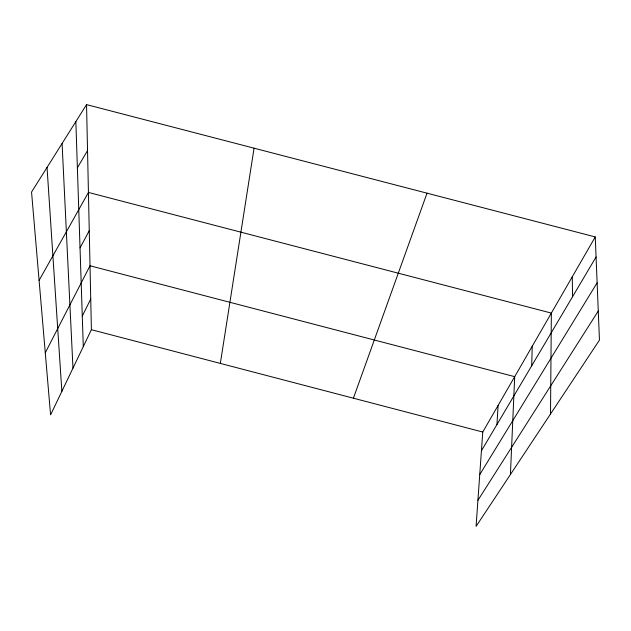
<?xml version="1.0" encoding="UTF-8"?>
<svg xmlns="http://www.w3.org/2000/svg" width="631" height="631" viewBox="0 0 631 631"><rect width="100%" height="100%" fill="white"/><g stroke="black" fill="none" stroke-linecap="round" stroke-linejoin="round"><path stroke-width="0.95" d="M550.508 413.999L551.352 313.086L88.435 192.431L39.098 280.393M531.696 365.799L532.233 346.238M510.424 474.52L514.691 376.66L90.012 265.777L45.274 352.792M496.968 424.497L498.08 405.473M595.262 236.933L482.762 432.03L476.066 526.388L599.45 340.117L595.262 236.933L86.542 104.612L31.55 192.045L50.583 414.882L91.392 329.697L86.542 104.612M220.337 363.409L254.072 148.19M353.399 398.208L427.029 193.173M82.282 316.092L90.73 299.039M80.027 247.912L89.263 230.678M77.384 167.751L87.535 150.588M481.437 450.755L596.074 256.975M479.741 474.615L597.123 282.822M477.919 500.304L598.267 311.036M91.392 329.697L482.762 432.03M47.041 167.412L61.862 391.338M62.083 143.505L72.975 368.141M75.854 121.602L83.292 346.608M572.27 276.804L572.546 296.744"/></g></svg>
